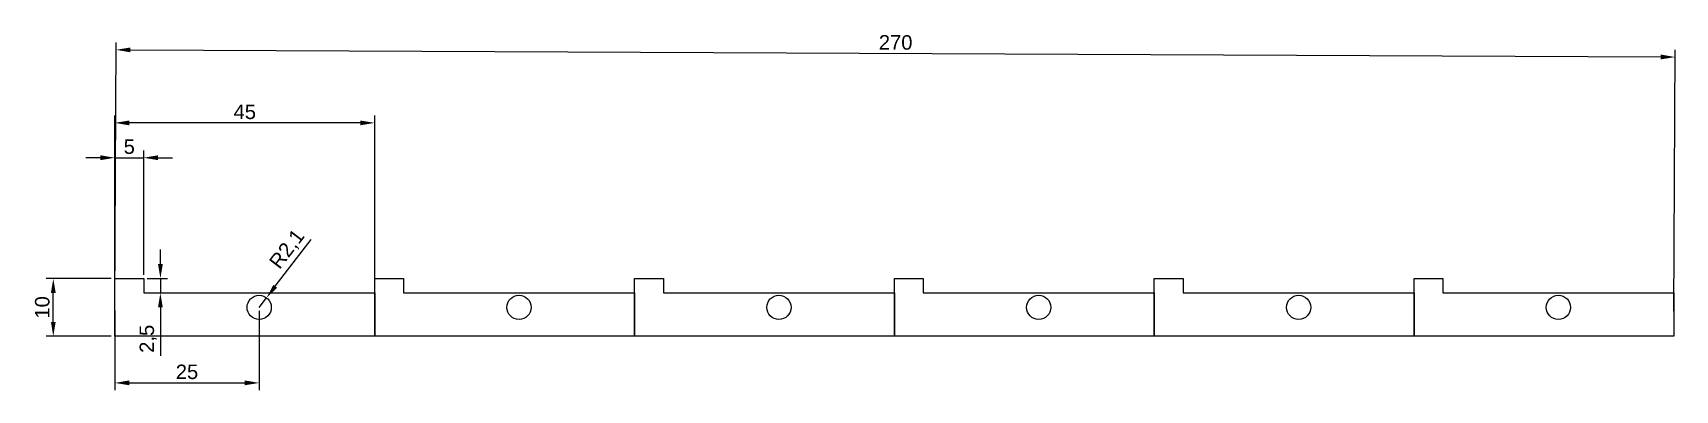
# Model space of a CAD drawing. Header units: millimetres. Extents: x -14 to 270, y -9 to 52.
import ezdxf

# ---------------------------------------------------------------- set-up
doc = ezdxf.new("R2010")
doc.units = ezdxf.units.MM
doc.styles.get("Standard").update_dxf_attribs({"font": 'arial.ttf'})
doc.dimstyles.new('ISO-25', dxfattribs={"dimtxt": 2.5, "dimasz": 2.5, "dimexe": 1.25, "dimexo": 0.625, "dimtad": 1, "dimtxsty": 'Standard', "dimcen": 2.5, "dimadec": 0, "dimazin": 0, "dimtfac": 1, "dimtmove": 0, "dimatfit": 3, "dimfxl": 1, "dimarcsym": 0})

# ---------------------------------------------------------------- blocks, each defined once
blk = doc.blocks.new('*D12')
at = {"color": 0, "lineweight": -2}
for p, q in [((-0.62, 10), (-11.91, 10)), ((-10.66, 2.5), (-10.66, 7.5)), ((-0.62, 0), (-11.91, 0))]:
    blk.add_line(p, q, dxfattribs=at)
at = {"color": 0}
for points in [[(-10.24, 7.5), (-11.07, 7.5), (-10.66, 10)], [(-11.07, 2.5), (-10.24, 2.5), (-10.66, 0)]]:
    blk.add_solid(points, dxfattribs=at)
at = {"layer": 'Defpoints', "color": 0}
for p in [(-10.66, 10), (0, 10), (0, 0)]:
    blk.add_point(p, dxfattribs=at)
at = {"color": 0, "insert": (-12.56, 5), "char_height": 2.5, "attachment_point": 5, "rotation": 90}
blk.add_mtext('10', dxfattribs=at)
blk = doc.blocks.new('*D13')
at = {"color": 0, "lineweight": -2}
for p, q in [((0, 10.62), (0, 32.14)), ((5, 10.62), (5, 32.14)), ((-2.5, 30.89), (-5, 30.89)), ((0, 30.89), (5, 30.89)), ((7.5, 30.89), (10, 30.89))]:
    blk.add_line(p, q, dxfattribs=at)
at = {"color": 0}
for points in [[(-2.5, 30.47), (-2.5, 31.31), (0, 30.89)], [(7.5, 31.31), (7.5, 30.47), (5, 30.89)]]:
    blk.add_solid(points, dxfattribs=at)
at = {"layer": 'Defpoints', "color": 0}
for p in [(5, 30.89), (0, 10), (5, 10)]:
    blk.add_point(p, dxfattribs=at)
at = {"color": 0, "insert": (2.5, 32.79), "char_height": 2.5, "attachment_point": 5}
blk.add_mtext('5', dxfattribs=at)
blk = doc.blocks.new('*D14')
at = {"color": 0, "lineweight": -2}
for p, q in [((7.89, 12.5), (7.89, 15)), ((5.62, 10), (9.14, 10)), ((7.89, 10), (7.89, 7.5)), ((5.62, 7.5), (9.14, 7.5)), ((7.89, 5), (7.89, -3.36))]:
    blk.add_line(p, q, dxfattribs=at)
at = {"color": 0}
for points in [[(7.48, 12.5), (8.31, 12.5), (7.89, 10)], [(8.31, 5), (7.48, 5), (7.89, 7.5)]]:
    blk.add_solid(points, dxfattribs=at)
at = {"layer": 'Defpoints', "color": 0}
for p in [(5, 10), (5, 7.5), (7.89, 7.5)]:
    blk.add_point(p, dxfattribs=at)
at = {"color": 0, "insert": (5.77, -0.43), "char_height": 2.5, "attachment_point": 5, "rotation": 90}
blk.add_mtext('2,5', dxfattribs=at)
blk = doc.blocks.new('*D15')
at = {"color": 0, "lineweight": -2}
for p, q in [((27.79, 8.66), (33.98, 16.77)), ((25, 5), (26.27, 6.67))]:
    blk.add_line(p, q, dxfattribs=at)
at = {"color": 0}
blk.add_solid([(27.46, 8.91), (28.12, 8.4), (26.27, 6.67)], dxfattribs=at)
at = {"layer": 'Defpoints', "color": 0}
for p in [(26.27, 6.67), (25, 5)]:
    blk.add_point(p, dxfattribs=at)
at = {"color": 0, "insert": (29.95, 15), "char_height": 2.5, "attachment_point": 5, "rotation": 52.6561}
blk.add_mtext('R2,1', dxfattribs=at)
blk = doc.blocks.new('*D16')
at = {"color": 0, "lineweight": -2}
for p, q in [((0, 0.62), (0, 38.17)), ((45, 0.62), (45, 38.17)), ((42.5, 36.92), (2.5, 36.92))]:
    blk.add_line(p, q, dxfattribs=at)
at = {"color": 0}
for points in [[(2.5, 37.33), (2.5, 36.5), (0, 36.92)], [(42.5, 36.5), (42.5, 37.33), (45, 36.92)]]:
    blk.add_solid(points, dxfattribs=at)
at = {"layer": 'Defpoints', "color": 0}
for p in [(0, 36.92), (0, 0), (45, 0)]:
    blk.add_point(p, dxfattribs=at)
at = {"color": 0, "insert": (22.5, 38.81), "char_height": 2.5, "attachment_point": 5}
blk.add_mtext('45', dxfattribs=at)
blk = doc.blocks.new('*D17')
at = {"color": 0, "lineweight": -2}
for p, q in [((0, 5.62), (0.21, 50.81)), ((2.71, 49.55), (267.71, 48.32)), ((270, 4.37), (270.21, 49.56))]:
    blk.add_line(p, q, dxfattribs=at)
at = {"color": 0}
for points in [[(2.71, 49.96), (2.7, 49.13), (0.21, 49.56)], [(267.7, 47.9), (267.71, 48.74), (270.21, 48.31)]]:
    blk.add_solid(points, dxfattribs=at)
at = {"layer": 'Defpoints', "color": 0}
for p in [(270.21, 48.31), (0, 5), (270, 3.75)]:
    blk.add_point(p, dxfattribs=at)
at = {"color": 0, "insert": (135.22, 50.83), "char_height": 2.5, "attachment_point": 5, "rotation": 359.7347}
blk.add_mtext('270', dxfattribs=at)
blk = doc.blocks.new('*D18')
at = {"color": 0, "lineweight": -2}
for p, q in [((0, 4.38), (0, -9.31)), ((25, 4.38), (25, -9.31)), ((2.5, -8.06), (22.5, -8.06))]:
    blk.add_line(p, q, dxfattribs=at)
at = {"color": 0}
for points in [[(2.5, -7.64), (2.5, -8.47), (0, -8.06)], [(22.5, -8.47), (22.5, -7.64), (25, -8.06)]]:
    blk.add_solid(points, dxfattribs=at)
at = {"layer": 'Defpoints', "color": 0}
for p in [(0, 5), (25, 5), (25, -8.06)]:
    blk.add_point(p, dxfattribs=at)
at = {"color": 0, "insert": (12.5, -6.16), "char_height": 2.5, "attachment_point": 5}
blk.add_mtext('25', dxfattribs=at)

msp = doc.modelspace()

# ---------------------------------------------------------------- linework, layer by layer
for p, q in [((0, 0), (0, 10)), ((0, 10), (5, 10)), ((5, 10), (5, 7.5)), ((45, 0), (45, 10)), ((45, 10), (50, 10)), ((50, 10), (50, 7.5)), ((90, 0), (90, 10)), ((90, 10), (95, 10)), ((95, 10), (95, 7.5)), ((135, 0), (135, 10)), ((135, 10), (140, 10)), ((140, 10), (140, 7.5)), ((180, 0), (180, 10)), ((180, 10), (185, 10)), ((185, 10), (185, 7.5)), ((225, 0), (225, 10)), ((225, 10), (230, 10)), ((230, 10), (230, 7.5)), ((5, 7.5), (45, 7.5)), ((45, 7.5), (45, 0)), ((50, 7.5), (90, 7.5)), ((90, 7.5), (90, 0)), ((95, 7.5), (135, 7.5)), ((135, 7.5), (135, 0)), ((140, 7.5), (180, 7.5)), ((180, 7.5), (180, 0)), ((185, 7.5), (225, 7.5)), ((225, 7.5), (225, 0)), ((230, 7.5), (270, 7.5)), ((270, 7.5), (270, 0)), ((45, 0), (0, 0)), ((90, 0), (45, 0)), ((135, 0), (90, 0)), ((180, 0), (135, 0)), ((225, 0), (180, 0)), ((270, 0), (225, 0))]:
    msp.add_line(p, q)
for centre in [(25, 5), (70, 5), (115, 5), (160, 5), (205, 5), (250, 5)]:
    msp.add_circle(centre, 2.1)

# ---------------------------------------------------------------- dimensions: what is measured, and where the dimension line sits
for p2, distance, picture, middle in [((270, 3.75), 44.559, '*D17', (135.215, 50.834)), ((25, 5), -13.058, '*D18', (12.5, -6.157))]:
    dim = msp.add_aligned_dim(p1=(0, 5), p2=p2, distance=distance, dimstyle='ISO-25')
    dim.commit()
    dim.dimension.update_dxf_attribs({"geometry": picture, "text_midpoint": middle})
for base, p1, p2, picture, middle in [((0, 36.918), (45, 0), (0, 0), '*D16', (22.5, 38.814)), ((5, 30.889), (0, 10), (5, 10), '*D13', (2.5, 32.785))]:
    dim = msp.add_linear_dim(base=base, p1=p1, p2=p2, dimstyle='ISO-25')
    dim.commit()
    dim.dimension.update_dxf_attribs({"geometry": picture, "text_midpoint": middle})
dim = msp.add_radius_dim(center=(25, 5), mpoint=(26.274, 6.67), dimstyle='ISO-25')
dim.commit()
dim.dimension.update_dxf_attribs({"geometry": '*D15', "text_midpoint": (31.644, 13.707), "dimtype": 164})
for base, p1, p2, picture, middle in [((7.893, 7.5), (5, 10), (5, 7.5), '*D14', (5.767, -0.429)), ((-10.655, 10), (0, 0), (0, 10), '*D12', (-12.557, 5))]:
    dim = msp.add_linear_dim(base=base, p1=p1, p2=p2, angle=90, dimstyle='ISO-25')
    dim.commit()
    dim.dimension.update_dxf_attribs({"geometry": picture, "text_midpoint": middle})

doc.saveas('drawing.dxf')
